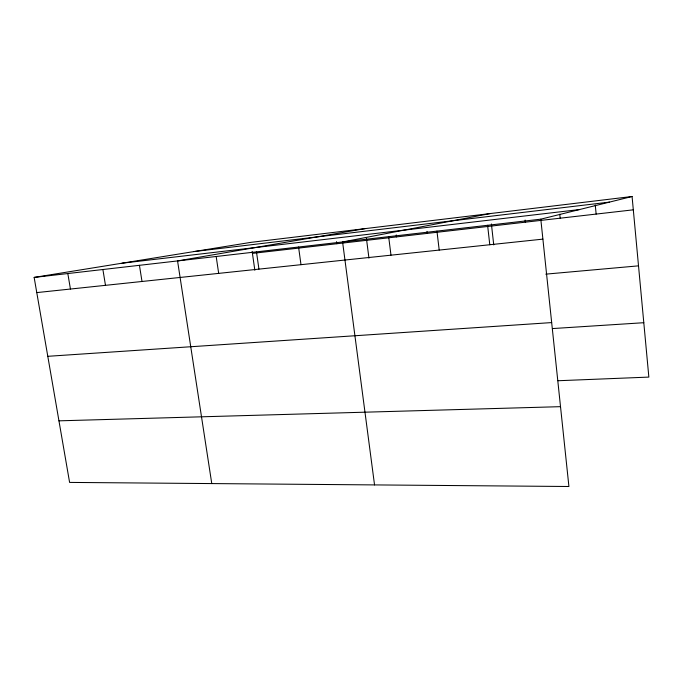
<?xml version="1.0" encoding="UTF-8"?>
<svg xmlns="http://www.w3.org/2000/svg" width="683" height="683" viewBox="0 0 683 683"><rect width="100%" height="100%" fill="white"/><g stroke="black" fill="none" stroke-linecap="round" stroke-linejoin="round"><path stroke-width="1.02" d="M540.799 219.175L568.913 486.501L69.598 482.411L34.15 277.418L540.799 219.175L632.074 196.499L648.85 377.093L558.045 380.738M490.24 213.566L342.584 241.961L374.54 484.913M365.157 228.617L177.563 260.932L211.764 483.581M34.15 277.418L250.849 242.371L632.074 196.499M193.998 251.566L609.535 202.1M122.026 263.203L579.611 209.536M252.428 253.393L633.312 209.826M36.771 292.597L542.9 239.127M545.777 274.139L638.511 265.849M47.793 356.313L551.676 322.581M552.564 328.566L643.796 322.709M58.951 420.839L560.512 406.667M67.822 273.541L70.434 289.037M102.894 269.512L105.481 285.34M139.443 265.311L142.004 281.481M216.178 256.492L218.68 273.379M256.466 251.856L258.942 269.128M252.138 251.387L254.853 270.255M298.565 247.024L300.99 264.68M336.54 241.645L336.821 243.737M366.412 238.376L368.948 258.14M396.251 234.935L396.499 236.916M388.661 236.668L390.983 255.177M427.003 231.383L427.251 233.398M436.949 231.119L439.203 250.08M491.401 223.956L493.741 244.907M487.602 225.296L489.779 244.736M525.133 220.063L525.364 222.171M559.77 214.223L560.18 218.193M595.26 205.002L596.148 214.078"/></g></svg>
